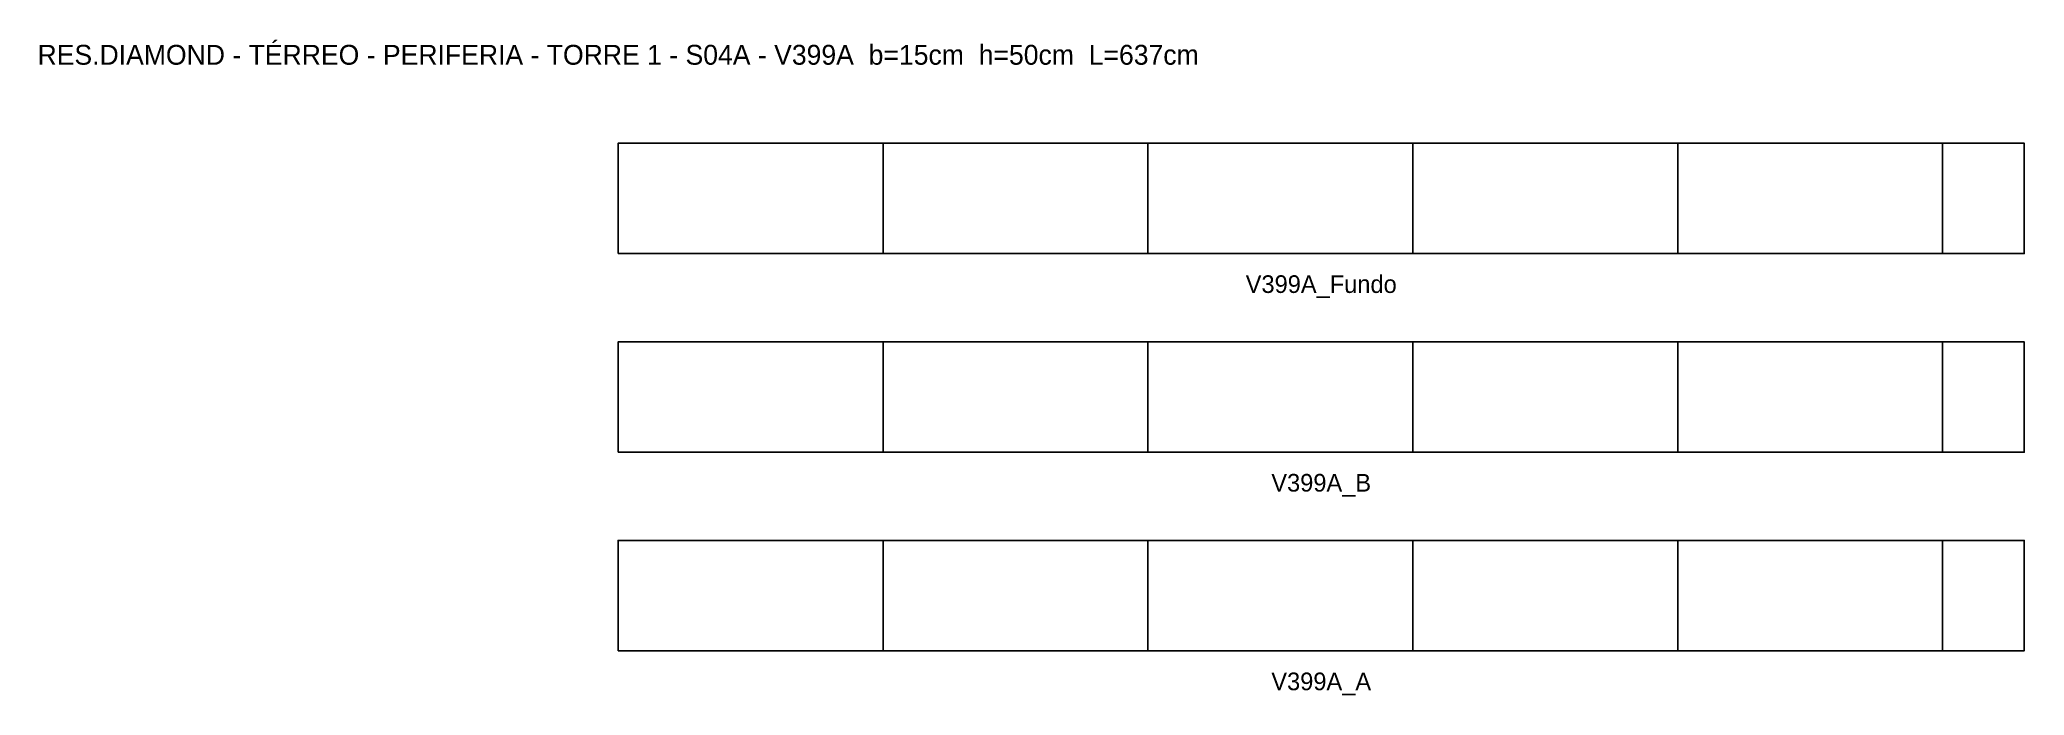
# Model space of a CAD drawing. Header units: metres. Extents: x -262 to 637, y -20 to 277.
import ezdxf

# ---------------------------------------------------------------- set-up
doc = ezdxf.new("R2010")
doc.units = ezdxf.units.M
for name, color, linetype in [('NOMENCLATURA', 2, 'Continuous'), ('Paineis', 7, 'Continuous'), ('Texto Secao', 2, 'Continuous')]:
    doc.layers.add(name, color=color, linetype=linetype)

msp = doc.modelspace()

# ---------------------------------------------------------------- linework, layer by layer
at = {"layer": 'Paineis'}
for points in [[(0, 180), (120, 180), (120, 230), (0, 230)], [(120, 180), (240, 180), (240, 230), (120, 230)], [(240, 180), (360, 180), (360, 230), (240, 230)], [(360, 180), (480, 180), (480, 230), (360, 230)], [(480, 180), (600, 180), (600, 230), (480, 230)], [(600, 180), (637, 180), (637, 230), (600, 230)], [(0, 90), (120, 90), (120, 140), (0, 140)], [(120, 90), (240, 90), (240, 140), (120, 140)], [(240, 90), (360, 90), (360, 140), (240, 140)], [(360, 90), (480, 90), (480, 140), (360, 140)], [(480, 90), (600, 90), (600, 140), (480, 140)], [(600, 90), (637, 90), (637, 140), (600, 140)], [(0, 0), (120, 0), (120, 50), (0, 50)], [(120, 0), (240, 0), (240, 50), (120, 50)], [(240, 0), (360, 0), (360, 50), (240, 50)], [(360, 0), (480, 0), (480, 50), (360, 50)], [(480, 0), (600, 0), (600, 50), (480, 50)], [(600, 0), (637, 0), (637, 50), (600, 50)]]:
    msp.add_lwpolyline(points, close=True, dxfattribs=at)

# ---------------------------------------------------------------- texts
at = {"layer": 'NOMENCLATURA', "insert": (0, 270), "char_height": 9, "width": 657, "attachment_point": 5}
msp.add_mtext('RES.DIAMOND - TÉRREO - PERIFERIA - TORRE 1 - S04A - V399A  b=15cm  h=50cm  L=637cm', dxfattribs=at)
at = {"layer": 'Texto Secao', "char_height": 8, "width": 657, "attachment_point": 5}
for s, insert in [('V399A_Fundo', (318.5, 165)), ('V399A_B', (318.5, 75)), ('V399A_A', (318.5, -15))]:
    msp.add_mtext(s, dxfattribs=dict(at, insert=insert))

doc.saveas('drawing.dxf')
